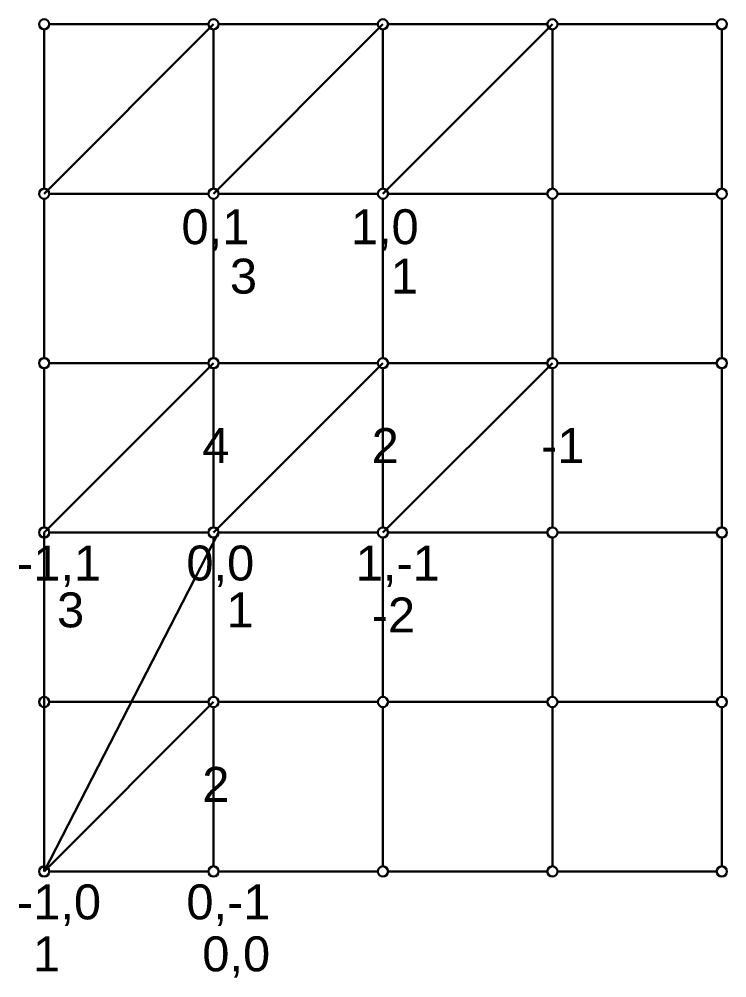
# Model space of a CAD drawing. Header units: millimetres. Extents: x 939 to 21029, y -693 to 9787.
# Drawn here: x 7500.6 to 7709.5, y 1997.2 to 2280.1 of the extents above; entities that cross this region are included whole.
import ezdxf

# ---------------------------------------------------------------- set-up
doc = ezdxf.new("R2010")
doc.units = ezdxf.units.MM
for name, color, linetype, lineweight in [('橘黄色', 30, 'Continuous', 30), ('浅蓝色', 141, 'Continuous', 30), ('灰色', 9, 'Continuous', 30), ('红色', 1, 'Continuous', 30), ('蓝色', 160, 'Continuous', 30), ('黄色', 41, 'Continuous', 30), ('黑白', 7, 'Continuous', 30)]:
    doc.layers.add(name, color=color, linetype=linetype, lineweight=lineweight)
doc.styles.get("Standard").update_dxf_attribs({"font": 'arial.ttf'})

msp = doc.modelspace()

# ---------------------------------------------------------------- linework, layer by layer
at = {"layer": '橘黄色'}
for p, q in [((7507.95, 2227.14), (7507.95, 2180.14)), ((7557.95, 2227.14), (7557.95, 2180.14)), ((7607.95, 2227.14), (7607.95, 2180.14)), ((7657.95, 2227.14), (7657.95, 2180.14)), ((7707.95, 2227.14), (7707.95, 2180.14)), ((7507.95, 2127.14), (7507.95, 2080.14)), ((7557.95, 2127.14), (7557.95, 2080.14)), ((7607.95, 2127.14), (7607.95, 2080.14)), ((7657.95, 2127.14), (7657.95, 2080.14)), ((7707.95, 2127.14), (7707.95, 2080.14))]:
    msp.add_line(p, q, dxfattribs=at)
at = {"layer": '浅蓝色'}
for p, q in [((7507.95, 2230.14), (7507.95, 2277.14)), ((7557.95, 2230.14), (7557.95, 2277.14)), ((7607.95, 2230.14), (7607.95, 2277.14)), ((7657.95, 2230.14), (7657.95, 2277.14)), ((7707.95, 2230.14), (7707.95, 2277.14)), ((7507.95, 2130.14), (7507.95, 2177.14)), ((7557.95, 2130.14), (7557.95, 2177.14)), ((7607.95, 2130.14), (7607.95, 2177.14)), ((7657.95, 2130.14), (7657.95, 2177.14)), ((7707.95, 2130.14), (7707.95, 2177.14)), ((7507.95, 2030.14), (7507.95, 2077.14)), ((7557.95, 2030.14), (7557.95, 2077.14)), ((7607.95, 2030.14), (7607.95, 2077.14)), ((7657.95, 2030.14), (7657.95, 2077.14)), ((7707.95, 2030.14), (7707.95, 2077.14))]:
    msp.add_line(p, q, dxfattribs=at)
at = {"layer": '灰色'}
for p, q in [((7509.45, 2278.64), (7556.45, 2278.64)), ((7559.45, 2278.64), (7606.45, 2278.64)), ((7609.45, 2278.64), (7656.45, 2278.64)), ((7659.45, 2278.64), (7706.45, 2278.64)), ((7509.45, 2228.64), (7556.45, 2228.64)), ((7559.45, 2228.64), (7606.45, 2228.64)), ((7609.45, 2228.64), (7656.45, 2228.64)), ((7659.45, 2228.64), (7706.45, 2228.64)), ((7509.45, 2178.64), (7556.45, 2178.64)), ((7559.45, 2178.64), (7606.45, 2178.64)), ((7609.45, 2178.64), (7656.45, 2178.64)), ((7659.45, 2178.64), (7706.45, 2178.64)), ((7509.45, 2128.64), (7556.45, 2128.64)), ((7559.45, 2128.64), (7606.45, 2128.64)), ((7609.45, 2128.64), (7656.45, 2128.64)), ((7659.45, 2128.64), (7706.45, 2128.64)), ((7509.45, 2078.64), (7556.45, 2078.64)), ((7559.45, 2078.64), (7606.45, 2078.64)), ((7609.45, 2078.64), (7656.45, 2078.64)), ((7659.45, 2078.64), (7706.45, 2078.64)), ((7509.45, 2028.64), (7556.45, 2028.64)), ((7559.45, 2028.64), (7606.45, 2028.64)), ((7609.45, 2028.64), (7656.45, 2028.64)), ((7659.45, 2028.64), (7706.45, 2028.64))]:
    msp.add_line(p, q, dxfattribs=at)
at = {"layer": '红色'}
for q in [(7507.95, 2128.64), (7559.45, 2128.64)]:
    msp.add_line((7507.95, 2028.64), q, dxfattribs=at)
at = {"layer": '蓝色'}
for centre in [(7507.95, 2278.64), (7557.95, 2278.64), (7607.95, 2278.64), (7657.95, 2278.64), (7707.95, 2278.64), (7507.95, 2178.64), (7557.95, 2178.64), (7607.95, 2178.64), (7657.95, 2178.64), (7707.95, 2178.64), (7507.95, 2078.64), (7557.95, 2078.64), (7607.95, 2078.64), (7657.95, 2078.64), (7707.95, 2078.64)]:
    msp.add_circle(centre, 1.5, dxfattribs=at)
at = {"layer": '黄色'}
for p, q in [((7507.95, 2228.64), (7557.95, 2278.64)), ((7557.95, 2228.64), (7607.95, 2278.64)), ((7607.95, 2228.64), (7657.95, 2278.64)), ((7507.95, 2128.64), (7557.95, 2178.64)), ((7557.95, 2128.64), (7607.95, 2178.64)), ((7607.95, 2128.64), (7657.95, 2178.64)), ((7507.95, 2028.64), (7557.95, 2078.64))]:
    msp.add_line(p, q, dxfattribs=at)
at = {"layer": '黑白'}
for centre in [(7507.95, 2228.64), (7557.95, 2228.64), (7607.95, 2228.64), (7657.95, 2228.64), (7707.95, 2228.64), (7507.95, 2128.64), (7557.95, 2128.64), (7607.95, 2128.64), (7657.95, 2128.64), (7707.95, 2128.64), (7507.95, 2028.64), (7557.95, 2028.64), (7607.95, 2028.64), (7657.95, 2028.64), (7707.95, 2028.64)]:
    msp.add_circle(centre, 1.5, dxfattribs=at)

# ---------------------------------------------------------------- texts
at = {"layer": '红色', "attachment_point": 1}
for s, insert, char_height in [('3', (7562.77, 2209.47), 10.31), ('1', (7610.26, 2209.47), 10.31), ('4', (7554.62, 2159.47), 10.31), ('2', (7604.62, 2159.47), 10.31), ('-1', (7654.62, 2159.47), 10.313), ('3', (7511.75, 2110.97), 10.31), ('1', (7561.75, 2110.97), 10.31), ('-2', (7604.62, 2109.47), 10.313), ('2', (7554.62, 2059.47), 10.31), ('1', (7504.62, 2009.47), 10.31), ('0,0', (7554.62, 2009.47), 10.313)]:
    msp.add_mtext_dynamic_manual_height_columns(s, width=93.2447, gutter_width=51.57, heights=[0], dxfattribs=dict(at, insert=insert, char_height=char_height))
at = {"layer": '黑白', "char_height": 10.313, "attachment_point": 1}
for s, insert in [('0,1', (7548.47, 2224.05)), ('1,0', (7598.47, 2224.05)), ('-1,1', (7499.92, 2124.8)), ('0,0', (7549.92, 2124.8)), ('1,-1', (7599.92, 2124.8)), ('-1,0', (7499.92, 2024.8)), ('0,-1', (7549.92, 2024.8))]:
    msp.add_mtext_dynamic_manual_height_columns(s, width=93.2447, gutter_width=51.57, heights=[0], dxfattribs=dict(at, insert=insert))

doc.saveas('drawing.dxf')
